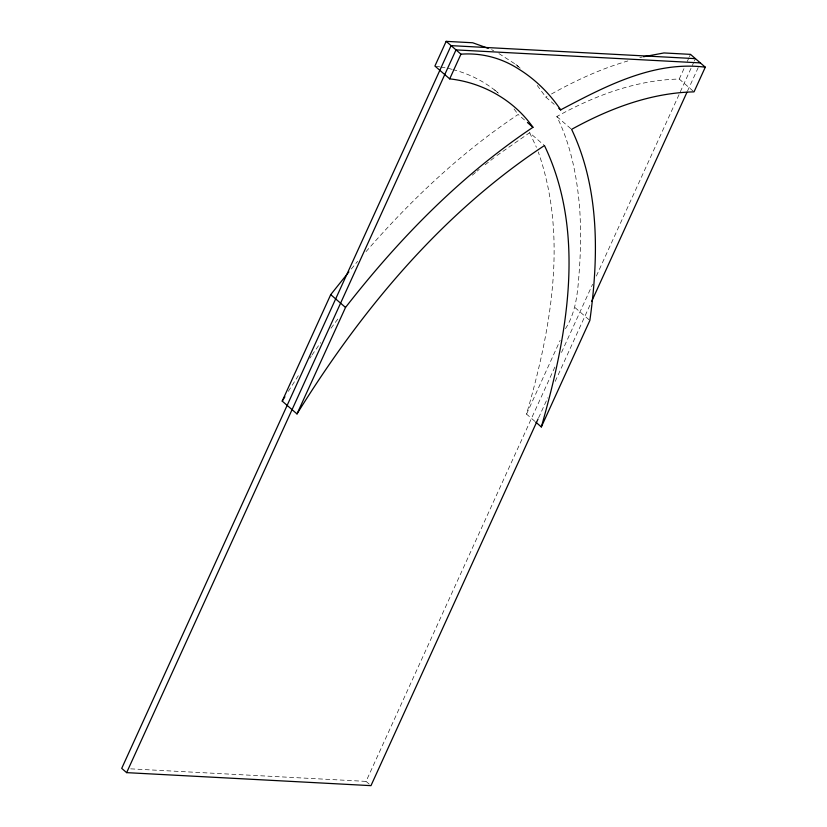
<?xml version="1.0" encoding="UTF-8"?>
<svg xmlns="http://www.w3.org/2000/svg" width="827" height="827" viewBox="0 0 827 827"><rect width="100%" height="100%" fill="white"/><g stroke="black" fill="none" stroke-linecap="round" stroke-linejoin="round"><path stroke-width="0.62" stroke-dasharray="4.13 3.1" d="M565.472 328.701C576.574 311.355 577.722 291.052 579.262 271.132C580.74 250.581 581.04 229.958 579.727 209.396C577.225 177.526 571.116 145.356 556.819 116.535C594.355 95.808 635.911 79.961 679.236 79.051L694.029 91.869M534.862 421.325L526.541 414.11C550.813 330.004 568.232 236.915 538.253 151.972M526.541 414.11L560.137 340.393M679.236 79.051L684.601 67.287M687.278 61.415L688.881 57.89M689.418 56.712L690.493 54.365M130.718 768.852L366.051 781.391L555.103 366.547M561.533 352.436L592.597 284.281M596.35 276.053L693.822 62.17M694.36 60.991L695.424 58.645M538.604 417.811L547.712 397.839M555.206 381.381L590.013 304.998M687.495 91.104L698.743 66.429M288.313 391.367L299.963 373.091M309.825 358.236L311.231 356.117M311.955 355.072L320.7 342.616M331.017 328.226L339.266 317.092M351.279 269.023L357.626 261.332M366.02 251.635C410.905 200.02 461.125 152.478 518.167 114.477L526.489 121.693M472.3 175.179L476.238 171.861M477.231 171.034L479.195 169.38M485.108 164.759L495.952 156.282M496.944 155.507L529.652 132.713L544.445 145.542M537.24 85.46L545.872 97.121L547.04 96.418M551.516 93.978C575.716 80.405 601.146 68.724 627.827 60.96M639.809 57.549L642.31 57.022M436.118 66.243L439.747 66.863M440.956 67.07L447.014 68.103M448.224 68.31L451.676 69.272M452.834 69.602C469.529 73.841 485.346 81.873 498.381 93.151M491.6 49.661L493.688 50.788M498.929 53.59L515.862 64.465L520.483 68.476M515.862 64.465L518.56 66.811M545.872 97.121L554.193 104.336M556.819 116.535L571.612 129.353M494.68 89.947L498.578 93.327M575.065 307.634L589.858 320.462M366.051 781.391L370.155 784.937M514.043 108.968L518.167 114.477M529.652 132.713L536.423 147.289"/><path stroke-width="1.24" d="M535.782 422.132L541.334 426.939C566.991 336.806 586.684 233.803 544.445 145.542C441.701 213.242 361.296 310.073 296.996 413.924L282.203 401.105L330.728 294.629L348.901 271.897M488.24 48.317L472.693 42.766L446.156 41.35L434.909 66.036L449.692 78.865C482.617 82.535 513.867 100.067 532.96 127.296C460.525 175.758 398.914 238.931 345.521 307.448L296.996 413.924M695.424 58.645L451.097 45.63L121.714 768.376L126.634 772.635L456.008 49.899L700.345 62.904M449.692 78.865L460.949 54.179C481.614 52.67 501.627 57.973 518.963 69.22C535.379 79.413 549.283 93.234 560.179 109.154L560.665 109.95L561.833 109.236C605.674 86.163 654.126 60.64 705.286 67.183L694.029 91.869C650.704 92.789 609.148 108.637 571.612 129.353C599.751 188.566 598.738 256.887 589.858 320.462L541.334 426.939M538.067 418.989L370.972 785.65L126.634 772.635M591.625 301.473L686.958 92.283M282.203 401.105L284.922 396.774M643.561 56.753L663.957 52.949L690.493 54.365L705.286 67.183M558.814 108.347L560.665 109.95M446.156 41.35L460.949 54.179M527.419 122.489L532.96 127.296M330.728 294.629L345.521 307.448"/></g></svg>
